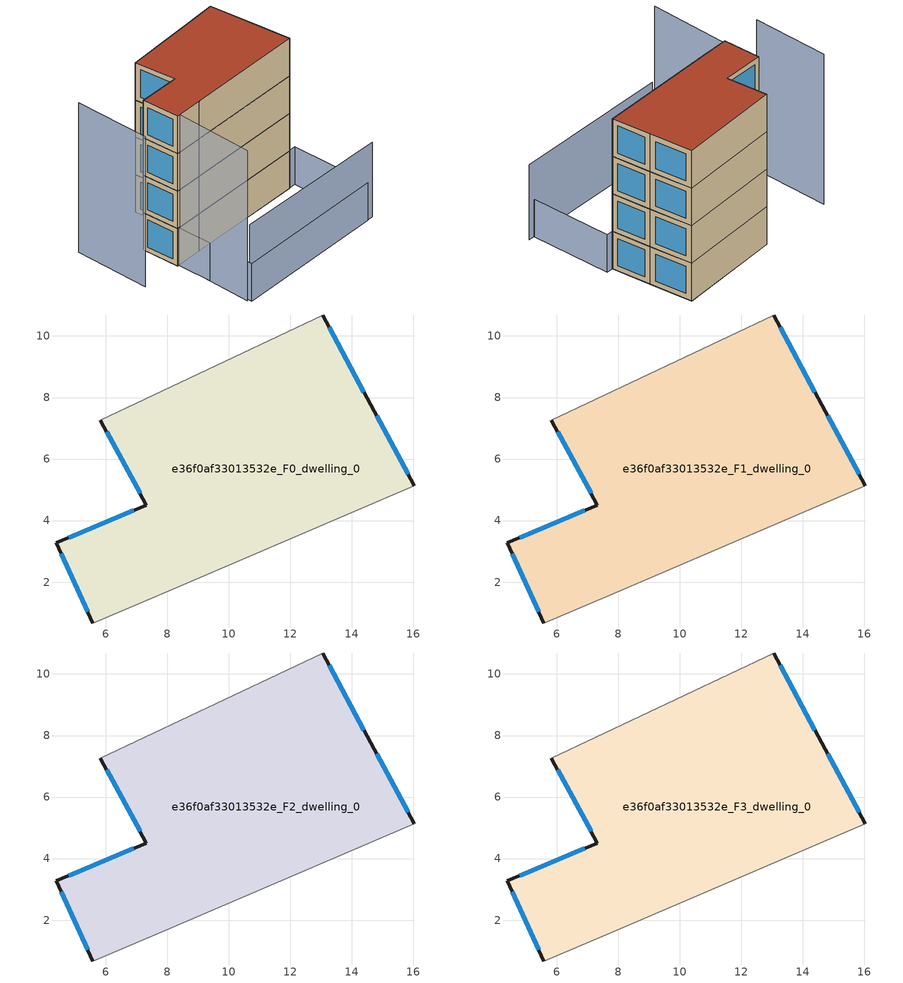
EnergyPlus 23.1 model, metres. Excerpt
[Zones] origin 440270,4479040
e36f0af33013532e_F0_dwelling_0
 floor ground (EU_floor_Construction): 16.03,5.14 14.61,7.77 13.06,10.68 5.83,7.26 7.33,4.5 4.4,3.28 5.59,0.67 7.61,1.53 z0
 wall outside (EU_wall_Construction): 5.59,0.67 4.4,3.28 7.33,4.5 5.83,7.26 / 13.06,10.68 14.61,7.77 16.03,5.14 z0:3
 wall adiabatic (EU_wall_Construction): 5.83,7.26 13.06,10.68 / 16.03,5.14 7.61,1.53 5.59,0.67 z0:3
 window (EU_Window_Construction): 5.42,1.03 4.57,2.92 / 4.81,3.45 6.92,4.33 / 7.12,4.88 6.04,6.88 / 13.27,10.28 14.4,8.17 / 14.81,7.41 15.83,5.51 z0.42:2.58
e36f0af33013532e_F1_dwelling_0
 floor to e36f0af33013532e_F0_dwelling_0 (EU_floor_Construction): 16.02,5.14 14.61,7.77 13.06,10.68 5.83,7.26 7.33,4.5 4.4,3.28 5.59,0.67 7.61,1.53 z3
 wall outside (EU_wall_Construction): 5.59,0.67 4.4,3.28 7.33,4.5 5.83,7.26 / 13.06,10.68 14.61,7.77 16.03,5.14 z3:6
 wall adiabatic (EU_wall_Construction): 5.83,7.26 13.06,10.68 / 16.03,5.14 7.61,1.53 5.59,0.67 z3:6
 window (EU_Window_Construction): 5.42,1.03 4.57,2.92 / 4.81,3.45 6.92,4.33 / 7.12,4.88 6.04,6.88 / 13.27,10.28 14.4,8.17 / 14.81,7.41 15.83,5.51 z3.42:5.58
e36f0af33013532e_F2_dwelling_0
 floor to e36f0af33013532e_F1_dwelling_0 (EU_floor_Construction): 16.02,5.14 14.61,7.77 13.06,10.68 5.83,7.26 7.33,4.5 4.4,3.28 5.59,0.67 7.61,1.53 z6
 wall outside (EU_wall_Construction): 5.59,0.67 4.4,3.28 7.33,4.5 5.83,7.26 / 13.06,10.68 14.61,7.77 16.03,5.14 z6:9
 wall adiabatic (EU_wall_Construction): 5.83,7.26 13.06,10.68 / 16.03,5.14 7.61,1.53 5.59,0.67 z6:9
 window (EU_Window_Construction): 5.42,1.03 4.57,2.92 / 4.81,3.45 6.92,4.33 / 7.12,4.88 6.04,6.88 / 13.27,10.28 14.4,8.17 / 14.81,7.41 15.83,5.51 z6.42:8.58
e36f0af33013532e_F3_dwelling_0
 floor to e36f0af33013532e_F2_dwelling_0 (EU_floor_Construction): 16.02,5.14 14.61,7.77 13.06,10.68 5.83,7.26 7.33,4.5 4.4,3.28 5.59,0.67 7.61,1.53 z9
 wall outside (EU_wall_Construction): 5.59,0.67 4.4,3.28 7.33,4.5 5.83,7.26 / 13.06,10.68 14.61,7.77 16.03,5.14 z9:12
 wall adiabatic (EU_wall_Construction): 5.83,7.26 13.06,10.68 / 16.03,5.14 7.61,1.53 5.59,0.67 z9:12
 window (EU_Window_Construction): 5.42,1.03 4.57,2.92 / 4.81,3.45 6.92,4.33 / 7.12,4.88 6.04,6.88 / 13.27,10.28 14.4,8.17 / 14.81,7.41 15.83,5.51 z9.42:11.58
 roof outside (EU_roof_Construction): 13.06,10.68 14.61,7.77 16.03,5.14 7.61,1.53 5.59,0.67 4.4,3.28 7.33,4.5 5.83,7.26 z12
shading: 8.09,-4.79 19.37,-0.17 z0:6; 5.78,0.75 7.9,-4.82 / 0.54,4.95 2.69,-0.44 z0:12; 5.68,0.71 16.51,5.35 / 16.51,5.35 18.95,-0.34 / 18.95,-0.34 8.12,-4.99 / 8.12,-4.99 5.68,0.71 z0:3
[Building]
EU S2 Campaign: North Axis=0; Terrain=City; Solar Distribution=FullExterior
[Site:Location]
Madrid: Latitude=40.5; Longitude=-3.5; Time Zone=1; Elevation=609
[SizingPeriod:WeatherFileDays]
AnnualSizingPeriod: Begin Month=1; Begin Day of Month=1; End Month=12; End Day of Month=31; Day of Week for Start Day=Monday; Use Weather File Daylight Saving Period=No; Use Weather File Rain and Snow Indicators=No
[MATERIAL]
EU_InternalMass_Material: Roughness=MediumRough; Thickness=0.1; Conductivity=1; Density=1800; Specific Heat=900; Thermal Absorptance=0.9; Solar Absorptance=0.7; Visible Absorptance=0.7
[MATERIAL:NOMASS] Roughness=MediumRough; Thermal Absorptance=0.9; Solar Absorptance=0.7; Visible Absorptance=0.7
Name | Thermal Resistance
EU_wall_NoMass | 1.60022
EU_roof_NoMass | 1.57597
EU_floor_NoMass | 0.470652
[WINDOWMATERIAL:SIMPLEGLAZINGSYSTEM]
EU_Window_SimpleGlazing: UFactor=3.28802; Solar Heat Gain Coefficient=0.85; Visible Transmittance=0.85
[CONSTRUCTION]
EU_wall_Construction: EU_wall_NoMass
EU_roof_Construction: EU_roof_NoMass
EU_floor_Construction: EU_floor_NoMass
EU_InternalMass_Construction: EU_InternalMass_Material
EU_Window_Construction: EU_Window_SimpleGlazing
[ZONE] Type=1; Multiplier=1; Ceiling Height=autocalculate; Volume=174.675; Floor Area=autocalculate; Part of Total Floor Area=Yes
e36f0af33013532e_F0_dwelling_0; e36f0af33013532e_F1_dwelling_0; e36f0af33013532e_F2_dwelling_0; e36f0af33013532e_F3_dwelling_0
[INTERNALMASS] Construction=EU_InternalMass_Construction; Surface Area=58.2249
Name | Zone or ZoneList
e36f0af33013532e_F0_dwelling_0_EU_InternalMass | e36f0af33013532e_F0_dwelling_0
e36f0af33013532e_F1_dwelling_0_EU_InternalMass | e36f0af33013532e_F1_dwelling_0
e36f0af33013532e_F2_dwelling_0_EU_InternalMass | e36f0af33013532e_F2_dwelling_0
e36f0af33013532e_F3_dwelling_0_EU_InternalMass | e36f0af33013532e_F3_dwelling_0
[OTHEREQUIPMENT] Fuel Type=Electricity; Design Level Calculation Method=Watts/Area; Power per Zone Floor Area=1; Fraction Latent=0; Fraction Radiant=0; Fraction Lost=0; Carbon Dioxide Generation Rate=0; EndUse Subcategory=EU_Step8_InternalGains
Name | Zone or ZoneList or Space or SpaceList | Schedule
EU_Step8_InternalGain_e36f0af33013532e_F0_dwelling_0_f000 | e36f0af33013532e_F0_dwelling_0 | EU_Step8_GainSchedule_e36f0af33013532e_F0_dwelling_0_f000
EU_Step8_InternalGain_e36f0af33013532e_F1_dwelling_0_f000 | e36f0af33013532e_F1_dwelling_0 | EU_Step8_GainSchedule_e36f0af33013532e_F1_dwelling_0_f000
EU_Step8_InternalGain_e36f0af33013532e_F2_dwelling_0_f000 | e36f0af33013532e_F2_dwelling_0 | EU_Step8_GainSchedule_e36f0af33013532e_F2_dwelling_0_f000
EU_Step8_InternalGain_e36f0af33013532e_F3_dwelling_0_f000 | e36f0af33013532e_F3_dwelling_0 | EU_Step8_GainSchedule_e36f0af33013532e_F3_dwelling_0_f000
[ZONEVENTILATION:DESIGNFLOWRATE] Schedule=EU_AlwaysOn; Design Flow Rate Calculation Method=AirChanges/Hour; Air Changes per Hour=0.480704; Ventilation Type=Natural; Fan Pressure Rise=0; Fan Total Efficiency=1; Constant Term Coefficient=1; Temperature Term Coefficient=0; Velocity Term Coefficient=0; Velocity Squared Term Coefficient=0; Minimum Indoor Temperature=-100; Maximum Indoor Temperature=100; Delta Temperature=-100; Minimum Outdoor Temperature=-100; Maximum Outdoor Temperature=100; Maximum Wind Speed=40
Name | Zone or ZoneList or Space or SpaceList
EU_ConstantAir_e36f0af33013532e_F0_dwelling_0 | e36f0af33013532e_F0_dwelling_0
EU_ConstantAir_e36f0af33013532e_F1_dwelling_0 | e36f0af33013532e_F1_dwelling_0
EU_ConstantAir_e36f0af33013532e_F2_dwelling_0 | e36f0af33013532e_F2_dwelling_0
EU_ConstantAir_e36f0af33013532e_F3_dwelling_0 | e36f0af33013532e_F3_dwelling_0
[HVACTEMPLATE:THERMOSTAT] Constant Heating Setpoint=20; Constant Cooling Setpoint=50
EU_HeatOnly_e36f0af33013532e_F0_dwelling_0; EU_HeatOnly_e36f0af33013532e_F1_dwelling_0; EU_HeatOnly_e36f0af33013532e_F2_dwelling_0; EU_HeatOnly_e36f0af33013532e_F3_dwelling_0
[HVACTEMPLATE:ZONE:IDEALLOADSAIRSYSTEM] System Availability Schedule=EU_AlwaysOn; Maximum Heating Supply Air Temperature=50; Minimum Cooling Supply Air Temperature=13; Maximum Heating Supply Air Humidity Ratio=0.0156; Minimum Cooling Supply Air Humidity Ratio=0.0077; Heating Limit=NoLimit; Cooling Limit=NoLimit; Heating Availability Schedule=EU_AlwaysOn; Cooling Availability Schedule=EU_CoolingOff; Dehumidification Control Type=ConstantSensibleHeatRatio; Cooling Sensible Heat Ratio=0.7; Dehumidification Setpoint=60; Humidification Control Type=None; Humidification Setpoint=30; Outdoor Air Method=None; Outdoor Air Flow Rate per Person=0.00944; Outdoor Air Flow Rate per Zone Floor Area=0; Outdoor Air Flow Rate per Zone=0; Demand Controlled Ventilation Type=None; Outdoor Air Economizer Type=NoEconomizer; Heat Recovery Type=None; Sensible Heat Recovery Effectiveness=0.7; Latent Heat Recovery Effectiveness=0.65
Name | Template Thermostat
e36f0af33013532e_F0_dwelling_0 | EU_HeatOnly_e36f0af33013532e_F0_dwelling_0
e36f0af33013532e_F1_dwelling_0 | EU_HeatOnly_e36f0af33013532e_F1_dwelling_0
e36f0af33013532e_F2_dwelling_0 | EU_HeatOnly_e36f0af33013532e_F2_dwelling_0
e36f0af33013532e_F3_dwelling_0 | EU_HeatOnly_e36f0af33013532e_F3_dwelling_0
[SIZING:ZONE] Zone Cooling Design Supply Air Temperature Input Method=SupplyAirTemperature; Zone Cooling Design Supply Air Temperature=13; Zone Heating Design Supply Air Temperature Input Method=SupplyAirTemperature; Zone Heating Design Supply Air Temperature=50; Zone Cooling Design Supply Air Humidity Ratio=0.008; Zone Heating Design Supply Air Humidity Ratio=0.008; Cooling Design Air Flow Method=DesignDay; Cooling Design Air Flow Rate=0; Cooling Minimum Air Flow per Zone Floor Area=0.000762; Cooling Minimum Air Flow=0; Cooling Minimum Air Flow Fraction=0.2; Heating Design Air Flow Method=DesignDay; Heating Design Air Flow Rate=0; Heating Maximum Air Flow per Zone Floor Area=0.002032; Heating Maximum Air Flow=0.141576; Heating Maximum Air Flow Fraction=0.3; Account for Dedicated Outdoor Air System=No; Dedicated Outdoor Air System Control Strategy=NeutralSupplyAir; Dedicated Outdoor Air Low Setpoint Temperature for Design=autosize; Dedicated Outdoor Air High Setpoint Temperature for Design=autosize; Zone Load Sizing Method=Sensible Load Only No Latent Load; Zone Latent Cooling Design Supply Air Humidity Ratio Input Method=HumidityRatioDifference; Zone Cooling Design Supply Air Humidity Ratio Difference=0.005; Zone Latent Heating Design Supply Air Humidity Ratio Input Method=HumidityRatioDifference; Zone Humidification Design Supply Air Humidity Ratio Difference=0.005
e36f0af33013532e_F0_dwelling_0; e36f0af33013532e_F1_dwelling_0; e36f0af33013532e_F2_dwelling_0; e36f0af33013532e_F3_dwelling_0
[SCHEDULE:CONSTANT]
Name | Hourly Value
EU_AlwaysOn | 1
EU_CoolingOff | 0
[SCHEDULE:FILE] Column Number=1; Rows to Skip at Top=0; Number of Hours of Data=8760; Column Separator=Comma; Interpolate to Timestep=No; Minutes per Item=60; Adjust Schedule for Daylight Savings=Yes
Name | File
EU_Step8_GainSchedule_e36f0af33013532e_F0_dwelling_0_f000 | ../../schedules/e36f0af33013532e/e36f0af33013532e_F0_dwelling_0_f000_gain.csv
EU_Step8_GainSchedule_e36f0af33013532e_F1_dwelling_0_f000 | ../../schedules/e36f0af33013532e/e36f0af33013532e_F1_dwelling_0_f000_gain.csv
EU_Step8_GainSchedule_e36f0af33013532e_F2_dwelling_0_f000 | ../../schedules/e36f0af33013532e/e36f0af33013532e_F2_dwelling_0_f000_gain.csv
EU_Step8_GainSchedule_e36f0af33013532e_F3_dwelling_0_f000 | ../../schedules/e36f0af33013532e/e36f0af33013532e_F3_dwelling_0_f000_gain.csv
